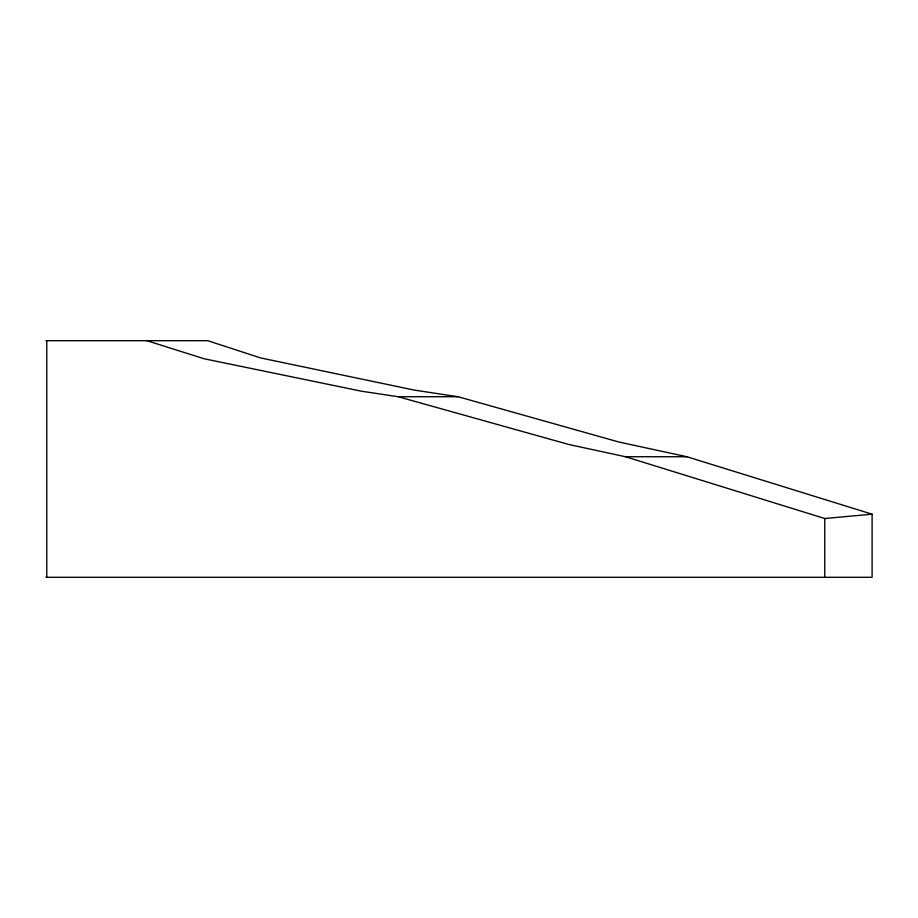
<?xml version="1.0" encoding="UTF-8"?>
<svg xmlns="http://www.w3.org/2000/svg" width="918" height="918" viewBox="0 0 918 918"><rect width="100%" height="100%" fill="white"/><g stroke="black" fill="none" stroke-linecap="round" stroke-linejoin="round"><path stroke-width="1.38" d="M146.903 340.704L204.083 358.754L361.485 391.206L398.194 396.725L569.091 444.553L625.491 456.739L824.766 518.509L872.1 514.195L872.1 577.296L45.9 577.296M45.9 340.704L207.789 340.704L260.517 357.905L414.316 390.104L458.071 396.725L618.916 442.028L686.894 456.739L872.1 514.195M398.194 396.725L458.071 396.725M625.491 456.739L686.894 456.739M824.766 518.509L824.766 577.296M46.761 340.704L46.761 577.296"/></g></svg>
